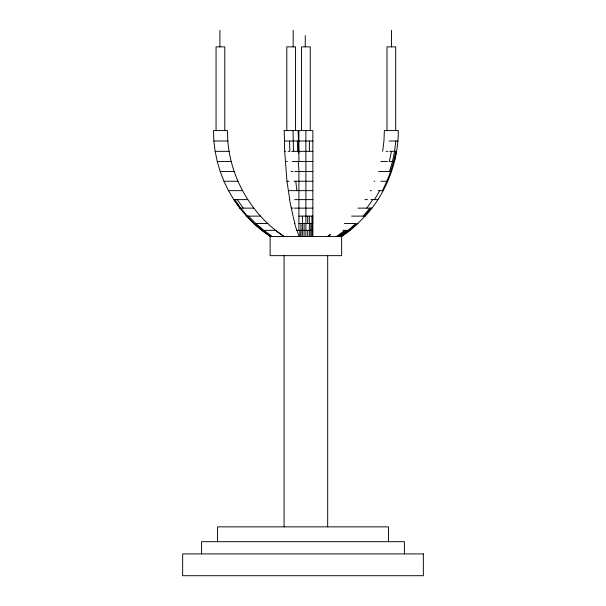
<?xml version="1.0" encoding="UTF-8"?>
<svg xmlns="http://www.w3.org/2000/svg" width="606" height="606" viewBox="0 0 606 606"><rect width="100%" height="100%" fill="white"/><g stroke="black" fill="none" stroke-linecap="round" stroke-linejoin="round"><path stroke-width="0.91" d="M351.563 216.122L365.282 216.122C386.34 192.943 398.331 161.9 398.324 130.585L384.371 130.585L383.946 141.001L382.666 151.341M395.854 141.001L394.574 151.341L392.461 161.544L389.514 171.536M391.453 151.341L389.332 161.544L394.498 161.544M395.688 151.341C393.332 165.044 388.81 178.338 382.325 190.64M394.264 161.544L396.385 151.341M374.485 199.616L379.773 190.64M366.797 208.131L372.804 199.616M363.236 216.122L369.925 208.131M364.35 216.122L371.031 208.131M357.729 223.546L365.047 216.122M254.74 223.546L262.64 230.341L271.064 236.469L341.64 236.469L350.071 230.341L357.964 223.546L357.032 223.546L349.132 230.341L340.708 236.469M327.687 236.469L330.353 234.53M327.922 236.469L330.596 234.53M336.466 236.469L344.897 230.341M338.156 236.469L346.579 230.341M339.595 236.469L348.026 230.341L355.919 223.546L344.253 223.546M341.405 236.469L349.829 230.341M284.184 130.585L298.19 130.585L298.735 153.197M227.826 141.001L227.401 130.585L213.448 130.585L213.873 141.001L227.826 141.001C230.841 179.202 252.126 215.327 284.085 236.469M284.585 141.001L298.303 141.001M298.909 141.001L312.863 141.001M389.113 141.001L397.9 141.001M213.873 141.001L215.153 151.341L229.106 151.341M284.237 130.585L284.676 151.341L285.615 151.341M288.168 151.341L289.85 151.341L289.516 141.001M291.653 151.341L298.629 151.341M298.909 151.341L312.863 151.341M386.158 151.341L387.84 151.341M389.643 151.341L396.619 151.341M215.153 151.341L217.266 161.544L231.219 161.544M285.464 161.544L287.274 161.544M292.206 161.544L312.863 161.544M380.788 161.544L387.522 161.544M217.266 161.544L220.22 171.536L234.174 171.536M291.16 171.536L292.963 171.536M294.774 171.536L312.863 171.536M378.538 171.536L391.552 171.536M220.22 171.536L223.97 181.255L237.923 181.255M284.676 151.341L286.964 181.255L289.009 181.255M293.94 181.255L312.863 181.255M374.084 181.255L374.781 181.255M380.826 181.255L387.802 181.255M223.97 181.255L228.507 190.64L242.461 190.64M288.373 190.64L298.599 190.64M298.909 190.64L312.863 190.64M370.243 190.64L371.349 190.64M378.091 190.64L383.265 190.64M228.507 190.64L233.802 199.616L247.756 199.616M286.964 181.255L289.744 199.616M294.675 199.616L298.288 199.616M298.909 199.616L312.863 199.616M364.956 199.616L367.509 199.616M370.993 199.616L377.97 199.616M233.802 199.616L239.809 208.131L253.762 208.131M291.297 208.131L293.107 208.131M294.546 208.131L298.038 208.131M298.909 208.131L312.863 208.131M358.01 208.131L371.963 208.131M239.809 208.131L246.49 216.122L260.444 216.122M293.031 216.122L289.509 199.616M298.909 216.122L312.863 216.122M246.49 216.122L253.808 223.546L267.761 223.546M298.909 223.546L312.863 223.546M253.808 223.546L261.701 230.341L275.654 230.341M298.773 230.341L296.963 230.341L299.144 236.469M312.863 230.341L298.909 230.341L298.909 171.536M343.094 230.341L350.071 230.341M261.701 230.341L270.367 236.469L261.943 230.341L254.043 223.546L246.725 216.122M327.944 526.864L388.461 526.864L388.461 541.688M275.419 230.341L283.843 236.469M272.177 236.469L263.746 230.341L255.846 223.546L248.536 216.122M247.422 216.122L240.741 208.131L234.734 199.616M237.287 199.616L243.294 208.131M234.037 199.616L240.044 208.131M294.683 223.546L296.728 230.341M293.236 216.948L294.925 223.546M295.743 181.255L296.917 190.64M298.243 161.544L299.008 171.536M297.364 141.001L297.697 151.341M293.463 151.341L293.024 130.585M404.422 553.899L404.422 541.688L201.578 541.688L201.578 553.899M395.71 130.388L395.71 46.867L386.984 46.867L386.984 130.388M391.499 30.3L391.499 46.867M341.64 236.469L341.64 255.649L270.132 255.649L270.132 236.469M327.687 255.649L327.687 526.864L217.539 526.864L217.539 541.688M312.863 236.469L312.863 130.585L298.909 130.585L298.909 161.544M312.628 216.122L312.628 223.546M311.931 216.122L311.931 236.469M310.817 223.546L310.817 236.469M310.249 130.388L310.249 46.867L301.523 46.867L301.523 130.388M309.371 141.001L309.371 151.341M309.371 216.122L309.371 236.469M307.689 216.122L307.689 223.546M307.689 230.341L307.689 236.469M305.886 130.585L305.886 236.469M305.25 35.534L305.25 46.867M304.083 223.546L304.083 236.469M302.394 216.122L302.394 236.469M300.955 223.546L300.955 236.469M299.841 230.341L299.841 236.469M295.523 130.388L295.523 46.867L286.797 46.867L286.797 130.388M293.168 30.3L293.168 46.867M284.085 255.649L284.085 526.864M224.781 130.585L224.781 46.867L216.062 46.867L216.062 130.585M219.902 30.3L219.902 46.867M423.344 553.899L182.656 553.899L182.656 575.7L423.344 575.7L423.344 553.899"/></g></svg>
